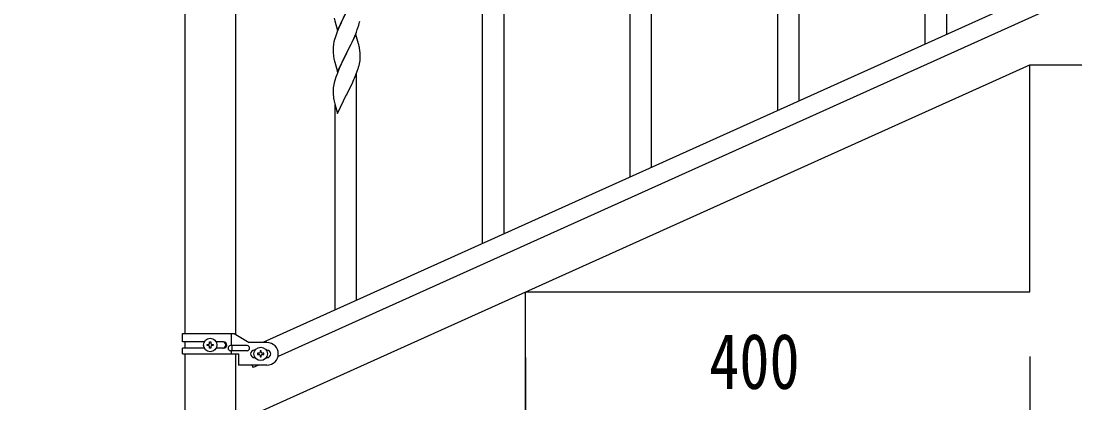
# Model space of a CAD drawing. Units: millimetres, scale not verified. Extents: x -4143 to 4140, y -2900 to 2898.
# Drawn here: x 2355 to 3191, y -1860 to -1558 of the extents above; entities that cross this region are included whole.
import ezdxf
from ezdxf.enums import TextEntityAlignment as Align

# ---------------------------------------------------------------- set-up
doc = ezdxf.new("R2010")
doc.units = ezdxf.units.MM
doc.header["$LTSCALE"] = 10
doc.layers.add('0-3_YKK_A1', color=4, linetype='Continuous')
doc.layers.add('0-4_YKK_D', color=6, linetype='Continuous')
doc.styles.add('ＭＳ ゴシック', font='')
doc.styles.get('ＭＳ ゴシック').set_extended_font_data('MS Gothic')

msp = doc.modelspace()

# ---------------------------------------------------------------- linework, layer by layer
at = {"layer": '0-3_YKK_A1'}
for p, q in [((2484.64, -1222.5), (2484.64, -1805.52)), ((2525.14, -1806.31), (2525.14, -1222.5)), ((3071.89, -1576.04), (3071.89, -1316.25)), ((3088.89, -1568.4), (3088.89, -1316.25)), ((2971.89, -1620.98), (2971.89, -1441.99)), ((2954.89, -1628.62), (2954.89, -1466.73)), ((2720.89, -1733.78), (2720.89, -1474)), ((2737.89, -1726.14), (2737.89, -1474)), ((3251.12, -1495.46), (2546.61, -1812.52)), ((2854.89, -1673.56), (2854.89, -1494.57)), ((3263.16, -1506.48), (2558.66, -1823.55)), ((2837.89, -1681.2), (2837.89, -1519.31)), ((2620.89, -1778.72), (2620.89, -1599.73)), ((2613.06, -1616.2), (2612.9, -1616.53)), ((2603.89, -1786.36), (2603.89, -1624.48)), ((2482.89, -1805.52), (2523.76, -1805.52)), ((2482.89, -1812.02), (2482.89, -1805.52)), ((2500.22, -1812.02), (2482.89, -1812.02)), ((2484.64, -1812.02), (2484.64, -1817.02)), ((2515.48, -1812.02), (2509.56, -1812.02)), ((2521.86, -1815.02), (2521.86, -1805.52)), ((2523.76, -1805.52), (2535.89, -1812.52)), ((2549.89, -1812.52), (2535.89, -1812.52)), ((2482.89, -1821.52), (2482.89, -1817.02)), ((2500.21, -1817.02), (2482.89, -1817.02)), ((2482.89, -1821.52), (2527.39, -1821.52)), ((2484.64, -1821.52), (2484.64, -1952.5)), ((2503.45, -1815), (2502.49, -1815)), ((2506.33, -1814.04), (2507.29, -1814.04)), ((2515.48, -1817.02), (2509.56, -1817.02)), ((2534.09, -1815.02), (2521.01, -1815.02)), ((2534.09, -1819.02), (2521.01, -1819.02)), ((2521.86, -1821.52), (2521.86, -1819.02)), ((2522.41, -1819.02), (2522.41, -1815.02)), ((2525.14, -1952.5), (2525.14, -1821.52)), ((2527.39, -1821.52), (2527.39, -1830.52)), ((2539.89, -1818.52), (2540.52, -1818.52)), ((2543.45, -1821.04), (2542.49, -1821.04)), ((2549.26, -1818.52), (2549.89, -1818.52)), ((2539.89, -1824.52), (2540.52, -1824.52)), ((2546.33, -1822), (2547.29, -1822)), ((2549.26, -1824.52), (2549.89, -1824.52)), ((2549.89, -1830.52), (2527.39, -1830.52)), ((2537.97, -1830.52), (2538.85, -1832.46)), ((2543.16, -1830.52), (2538.85, -1832.46))]:
    msp.add_line(p, q, dxfattribs=at)
for points in [[(2603.06, -1555.54), (2603.32, -1556.71), (2603.57, -1557.67), (2605.84, -1565.32), (2613.06, -1550.46), (2613.23, -1550.13), (2617.34, -1541.82), (2618.68, -1538.89), (2619.75, -1536.39), (2621.14, -1532.84), (2621.85, -1530.83), (2622.47, -1528.85), (2622.99, -1526.93), (2623.3, -1525.53), (2623.54, -1524.18), (2623.7, -1522.88), (2623.76, -1522.05), (2623.78, -1521.25), (2623.78, -1520.11), (2623.73, -1518.38), (2623.67, -1517.14), (2623.56, -1515.72)], [(2620.29, -1535.6), (2613.06, -1550.46), (2612.72, -1551.13), (2610.11, -1556.32), (2609.01, -1558.62), (2608.34, -1560.06), (2607.23, -1562.52), (2605.56, -1566.55), (2604.99, -1568.07)], [(2602.39, -1578.45), (2602.35, -1579.27), (2602.34, -1579.66), (2602.36, -1581.52), (2602.39, -1582.53), (2602.44, -1583.47), (2602.54, -1584.91), (2602.69, -1586.23), (2602.83, -1587.22), (2603.01, -1588.17), (2603.11, -1588.64), (2603.32, -1589.58), (2603.57, -1590.54), (2605.84, -1598.19), (2613.06, -1583.32), (2613.23, -1582.99), (2615.16, -1579.19), (2616.67, -1576.09), (2617.34, -1574.68), (2618.68, -1571.76), (2619.54, -1569.76), (2620.76, -1566.72), (2621.5, -1564.7), (2622.01, -1563.2), (2622.61, -1561.24), (2622.99, -1559.8)], [(2620.29, -1568.47), (2613.06, -1583.32), (2612.9, -1583.65), (2610.55, -1588.31), (2608.79, -1591.96), (2608.34, -1592.93), (2607.23, -1595.39), (2605.96, -1598.41), (2605.17, -1600.44), (2604.45, -1602.45), (2603.66, -1604.93), (2603.14, -1606.86), (2602.83, -1608.26), (2602.59, -1609.61), (2602.43, -1610.9), (2602.37, -1611.73), (2602.34, -1612.53), (2602.36, -1614.39), (2602.39, -1615.41), (2602.44, -1616.35), (2602.54, -1617.79), (2602.69, -1619.1)], [(2603.96, -1571.08), (2603.52, -1572.55), (2603.03, -1574.46), (2602.74, -1575.84), (2602.52, -1577.18)], [(2623.02, -1578.01), (2622.68, -1576.59), (2622.49, -1575.87), (2620.29, -1568.47)], [(2623.76, -1587.79), (2623.78, -1586.99), (2623.78, -1585.85), (2623.73, -1584.12), (2623.67, -1582.88), (2623.56, -1581.46)], [(2354.89, -1952.5), (3154.89, -1592.5), (3554.89, -1592.5)], [(2603.06, -1621.28), (2603.32, -1622.46), (2603.57, -1623.41), (2605.84, -1631.06), (2613.06, -1616.2), (2613.23, -1615.87), (2614.95, -1612.48), (2616.45, -1609.42), (2617.34, -1607.55), (2618.89, -1604.13), (2619.33, -1603.13), (2620.37, -1600.6), (2621.5, -1597.57), (2622.17, -1595.57)], [(2622.87, -1593.14), (2623.2, -1591.73), (2623.47, -1590.36), (2623.66, -1589.05)], [(2754.89, -1772.5), (3154.89, -1772.5), (3154.89, -1592.5)], [(2354.89, -1952.5), (2754.89, -1952.5), (2754.89, -1772.5)], [(2504.41, -1813.08), (2504.41, -1812.12), (2505.37, -1812.12), (2505.37, -1813.08)], [(2502.49, -1815), (2502.49, -1814.04), (2503.45, -1814.04)], [(2505.37, -1815.96), (2505.37, -1816.92), (2504.41, -1816.92), (2504.41, -1815.96)], [(2507.29, -1814.04), (2507.29, -1815), (2506.33, -1815)], [(2542.49, -1821.04), (2542.49, -1822), (2543.45, -1822)], [(2545.37, -1820.08), (2545.37, -1819.12), (2544.41, -1819.12), (2544.41, -1820.08)], [(2547.29, -1822), (2547.29, -1821.04), (2546.33, -1821.04)], [(2544.41, -1822.96), (2544.41, -1823.92), (2545.37, -1823.92), (2545.37, -1822.96)]]:
    msp.add_lwpolyline(points, dxfattribs=at)
for centre in [(2504.89, -1814.52), (2544.89, -1821.52)]:
    msp.add_circle(centre, 5.3, dxfattribs=at)
for centre, radius, start, end in [((2576.82, -1548.87), 47.45, 346.68556, 348.97731), ((2679.59, -1595.32), 79.42, 159.93435, 162.22611), ((2634.33, -1581.07), 32.04, 173.03232, 175.32407), ((2581.55, -1586.72), 42.37, 9.56725, 11.859), ((2578.7, -1586.32), 45.12, 6.17603, 8.46779), ((2592.34, -1585.8), 31.49, 354.07159, 356.36334), ((2561.77, -1576.86), 63.23, 342.78424, 345.07599), ((2657.29, -1610.94), 55.21, 188.49987, 190.79162), ((2503.45, -1813.08), 0.96, 270, 0), ((2506.33, -1813.08), 0.96, 180, 270), ((2514.73, -1814.52), 2.5, 270, 90), ((2515.48, -1814.52), 2.5, 270, 90), ((2549.89, -1821.52), 9, 270, 90), ((2503.45, -1815.96), 0.96, 0, 90), ((2506.33, -1815.96), 0.96, 90, 180), ((2521.01, -1817.02), 2, 90, 270), ((2534.09, -1817.02), 2, 270, 90), ((2539.89, -1821.52), 3, 90, 270), ((2543.45, -1820.08), 0.96, 270, 0), ((2546.33, -1820.08), 0.96, 180, 270), ((2549.89, -1821.52), 3, 270, 90), ((2543.45, -1822.96), 0.96, 0, 90), ((2546.33, -1822.96), 0.96, 90, 180)]:
    msp.add_arc(centre, radius, start, end, dxfattribs=at)
at = {"layer": '0-4_YKK_D'}
for p, q in [((2754.89, -1824.5), (2754.89, -1873.5)), ((3154.89, -1823.5), (3154.89, -1873.5))]:
    msp.add_line(p, q, dxfattribs=at)

# ---------------------------------------------------------------- texts
at = {"layer": '0-4_YKK_D', "style": 'ＭＳ ゴシック', "width": 0.8}
msp.add_text('400', height=43.99, dxfattribs=at).set_placement((2900.49, -1862.5), align=Align.BOTTOM_LEFT)

doc.saveas('drawing.dxf')
